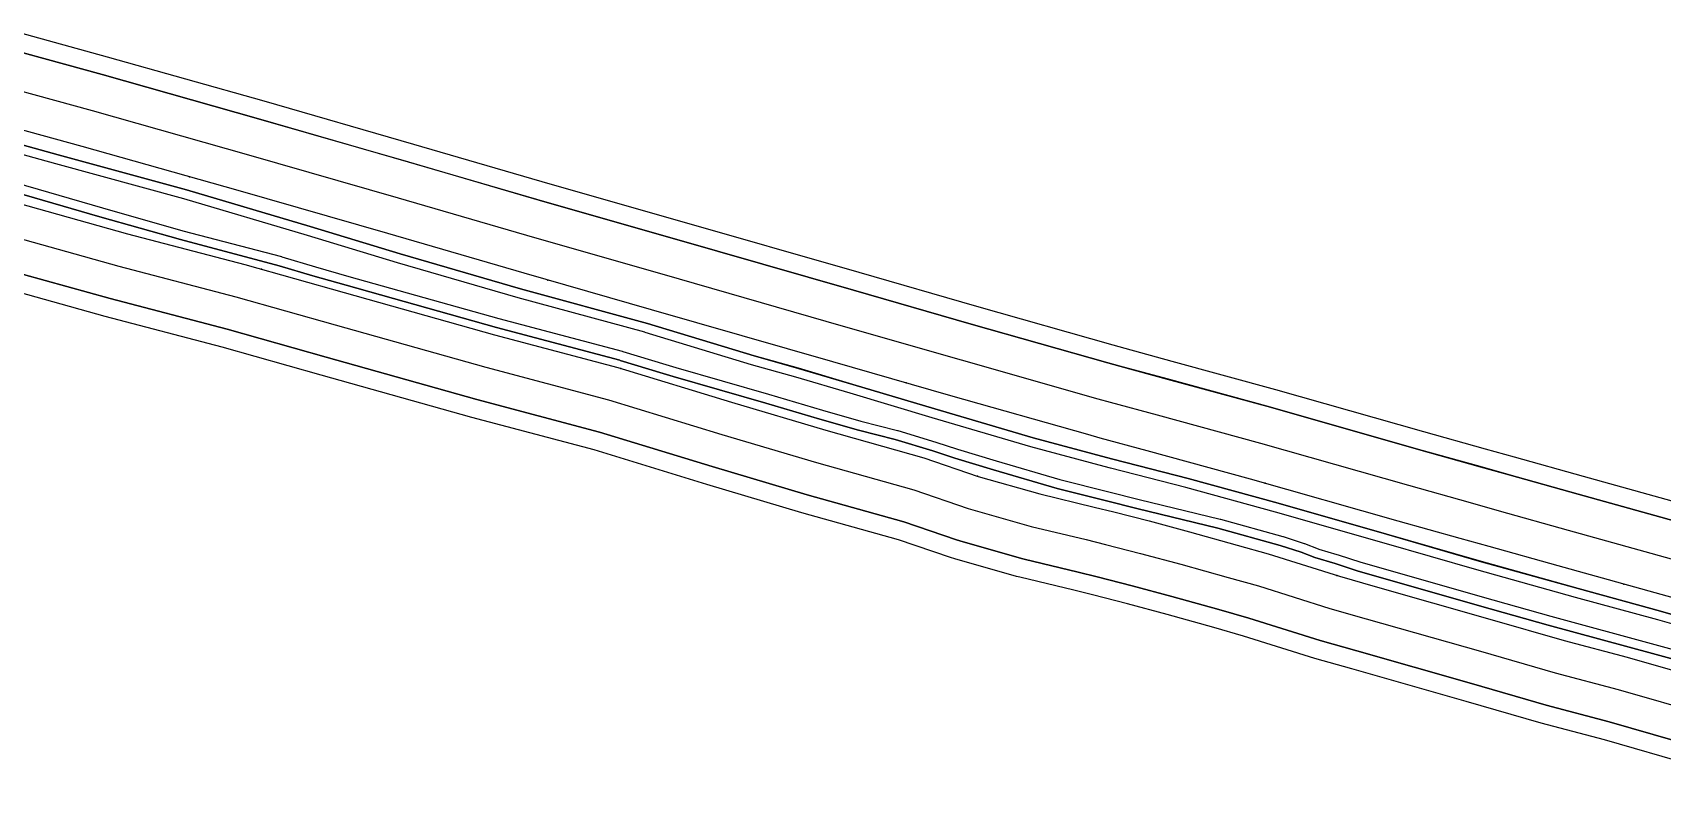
# Model space of a CAD drawing. Header units: inches. Extents: x 87989 to 118156, y 435697 to 451526.
# Drawn here: x 97711.9 to 98149.1, y 450675.9 to 450876.8 of the extents above; entities that cross this region are included whole.
import ezdxf

# ---------------------------------------------------------------- set-up
doc = ezdxf.new("R2010")
doc.units = ezdxf.units.IN
doc.header["$MEASUREMENT"] = 0
for name, color, linetype, true_color in [('As_waterkering_BWK', 7, 'Continuous', 0x7b8981), ('Beschermingszone_BWK', 7, 'Continuous', 0xcf890d), ('Grens_bebouwingsvrije_zone_BWK', 7, 'Continuous', 0x6789ae), ('Kernzone_BWK', 7, 'Continuous', 0xcb89af), ('Referentiepunten_BWK', 7, 'Continuous', 0x178980)]:
    doc.layers.add(name, color=color, linetype=linetype, true_color=true_color)

msp = doc.modelspace()

# ---------------------------------------------------------------- linework, layer by layer
at = {"layer": 'As_waterkering_BWK'}
for points in [[(98338.3395, 450675.9353), (98328.3819, 450676.6707), (98322.8617, 450677.5741), (98259.723, 450695.0705), (98198.2939, 450712.3156), (98159.0546, 450723.1662), (98121.1723, 450733.7292), (98102.6418, 450738.911), (98094.8299, 450741.0953), (98078.2447, 450745.7324), (98038.5788, 450757.0144), (98010.9287, 450764.5817), (97998.3156, 450768.0336), (97994.9932, 450768.9428), (97958.2035, 450779.3559), (97926.5953, 450788.4775), (97877.9285, 450802.4526), (97843.7081, 450812.2173), (97807.1307, 450822.8646), (97766.9971, 450834.4073), (97725.128, 450846.2486), (97689.2554, 450856.0991)], [(97702.498, 450832.5232), (97737.3528, 450822.8473), (97768.7638, 450814.5761), (97795.4665, 450807.0727), (97835.7979, 450795.7206), (97868.877, 450786.9575), (97899.3801, 450777.6183), (97924.6447, 450770.1036), (97950.9677, 450762.7182), (97965.5286, 450757.7533), (97982.0908, 450753.048), (97996.7003, 450749.5359), (98001.9024, 450748.2358), (98011.3832, 450745.786), (98022.2545, 450742.9112), (98035.0359, 450739.3301), (98043.332, 450736.9732), (98062.499, 450730.9665), (98072.0949, 450728.2369), (98102.82, 450719.4948), (98122.7725, 450713.7326), (98139.669, 450709.24), (98163.3632, 450702.4618)]]:
    msp.add_lwpolyline(points, dxfattribs=at)
at = {"layer": 'Beschermingszone_BWK'}
for points in [[(97695.9134, 450880.1962), (97731.8398, 450870.3306), (97773.8539, 450858.4485), (97814.0793, 450846.8794), (97850.6316, 450836.2394), (97884.8085, 450826.4873), (97933.5112, 450812.5019), (97965.0737, 450803.3933), (98001.697, 450793.027), (98004.9147, 450792.1469), (98017.528, 450788.6949), (98045.2982, 450781.0941), (98085.0302, 450769.7939), (98101.5617, 450765.1718), (98109.374, 450762.9875), (98127.896, 450757.8081), (98165.7436, 450747.2548)], [(98164.4058, 450742.437), (98126.5512, 450752.9923), (98108.0276, 450758.1722), (98100.2154, 450760.3565), (98083.6731, 450764.9816), (98043.9543, 450776.2782), (98016.2081, 450783.8723), (98003.5949, 450787.3242), (98000.3563, 450788.2101), (97963.6996, 450798.5858), (97932.128, 450807.697), (97883.4325, 450821.6803), (97849.2469, 450831.435), (97812.6896, 450842.0765), (97772.4826, 450853.6403), (97730.4974, 450865.5142), (97694.5818, 450875.3768)], [(97688.6367, 450852.3047), (97718.7168, 450844.0117), (97753.123, 450834.5723), (97786.3633, 450824.7441), (97810.4902, 450817.4648), (97842.7695, 450808.0937), (97876.8574, 450798.7988), (97905.416, 450790.0996), (97917.2988, 450786.7324), (97931.8945, 450782.4297), (97953.916, 450775.8594), (97980.3301, 450768.0957), (98000, 450762.8535), (98001.7031, 450762.3984), (98021.9238, 450757.1504), (98046.0098, 450750.5625), (98075.1172, 450742.2656), (98100, 450735.0527), (98126.5039, 450727.6602), (98148.5703, 450721.6367), (98169.832, 450715.5586)], [(98169.1621, 450713.1504), (98147.8984, 450719.2285), (98125.8379, 450725.25), (98099.3164, 450732.6484), (98074.4277, 450739.8613), (98045.3359, 450748.1543), (98021.2793, 450754.7344), (98001.0664, 450759.9805), (97999.3555, 450760.4375), (97979.6563, 450765.6895), (97953.207, 450773.4629), (97931.1836, 450780.0332), (97916.6055, 450784.332), (97904.7109, 450787.7012), (97876.1992, 450796.3848), (97876.1289, 450796.4063), (97842.0918, 450805.6875), (97809.7813, 450815.0684), (97785.6484, 450822.3496), (97752.4375, 450832.168), (97718.0547, 450841.5996), (97687.9688, 450849.8945)], [(98166.457, 450704.7871), (98146.4512, 450710.2207), (98118.4785, 450717.8164), (98100.0762, 450723.0645), (98093.5313, 450724.918), (98067.4727, 450732.3262), (98061.3594, 450734.3652), (98055.8652, 450735.9707), (98052.2207, 450737.3906), (98046.6016, 450739.2422), (98029.8691, 450743.875), (98008.1328, 450749.123), (97999.9824, 450751.2227), (97986.7676, 450754.4941), (97969.6621, 450759.4961), (97959.2891, 450762.6465), (97953.4238, 450764.5605), (97943.2344, 450767.6484), (97933.416, 450770.1797), (97923.043, 450773.082), (97908.5938, 450777.4043), (97883.709, 450784.5664), (97881.0449, 450785.3242), (97869.4629, 450788.8691), (97869.3887, 450788.8906), (97836.3242, 450797.6504), (97796.0078, 450808.998), (97787.0469, 450811.5156), (97777.9941, 450814.2676), (97751.5039, 450821.2461), (97729.8906, 450827.3594), (97691.9766, 450838.3496)], [(97692.6465, 450840.7578), (97730.5801, 450829.7617), (97752.1621, 450823.6582), (97778.6309, 450816.6855), (97778.7207, 450816.6602), (97787.748, 450813.916), (97796.6855, 450811.4043), (97836.9844, 450800.0625), (97870.0527, 450791.3008), (97870.1719, 450791.2676), (97881.752, 450787.7207), (97884.3965, 450786.9707), (97909.2969, 450779.8027), (97923.7383, 450775.4824), (97934.0645, 450772.5938), (97943.8594, 450770.0684), (97943.959, 450770.041), (97954.1738, 450766.9453), (97960.0391, 450765.0313), (97970.377, 450761.8926), (97987.4199, 450756.9102), (98000.5938, 450753.6465), (98008.7383, 450751.5488), (98030.4551, 450746.3047), (98030.5352, 450746.2832), (98047.2695, 450741.6523), (98047.3848, 450741.6172), (98053.0039, 450739.7656), (98053.1289, 450739.7207), (98056.7734, 450738.2988), (98056.9316, 450738.2305), (98061.7949, 450736.8262), (98062.1504, 450736.7363), (98068.2109, 450734.7168), (98094.2129, 450727.3223), (98100.7598, 450725.4688), (98119.1484, 450720.2246), (98147.1055, 450712.6328), (98167.1309, 450707.1953)], [(97697.7372, 450815.1643), (97732.6537, 450805.472), (97764.037, 450797.2072), (97790.5934, 450789.7449), (97831.0547, 450778.3574), (97863.9356, 450769.6456), (97894.1795, 450760.3861), (97919.6476, 450752.8117), (97945.6278, 450745.5214), (97959.7194, 450740.7165), (97960.6094, 450740.4385), (97977.1716, 450735.7332), (97977.8835, 450735.5466), (97992.4145, 450732.0537), (97997.4686, 450730.7905), (98006.8308, 450728.3713), (98017.5253, 450725.5431), (98030.1482, 450722.0065), (98038.1801, 450719.7246), (98057.3452, 450713.7218), (98067.1695, 450710.9239), (98097.86, 450702.1918), (98117.9627, 450696.3882), (98134.8805, 450691.8878), (98158.4583, 450685.143)], [(98157.0959, 450680.3323), (98133.5504, 450687.0677), (98116.6266, 450691.5703), (98096.4822, 450697.3854), (98065.8013, 450706.1147), (98055.9136, 450708.9316), (98036.749, 450714.9333), (98028.7906, 450717.1943), (98016.2116, 450720.7186), (98005.5662, 450723.5339), (97996.237, 450725.9446), (97991.224, 450727.1976), (97976.7148, 450730.6851), (97975.8052, 450730.9235), (97959.243, 450735.6288), (97958.1057, 450735.984), (97944.1445, 450740.7445), (97918.2596, 450748.0084), (97892.7348, 450755.5994), (97862.563, 450764.8367), (97829.7372, 450773.5343), (97789.2397, 450784.9316), (97762.724, 450792.3825), (97731.3483, 450800.6455), (97696.4148, 450810.3424)]]:
    msp.add_lwpolyline(points, dxfattribs=at)
at = {"layer": 'Grens_bebouwingsvrije_zone_BWK'}
for points in [[(97691.9186, 450865.738), (97727.8128, 450855.8815), (97769.7399, 450844.0238), (97809.9101, 450832.4705), (97846.4775, 450821.8262), (97880.6805, 450812.0665), (97929.3616, 450798.0873), (97960.9516, 450788.9709), (97997.6748, 450778.5766), (98000.9553, 450777.6789), (98013.5684, 450774.227), (98041.2666, 450766.6465), (98080.9589, 450755.357), (98097.5227, 450750.7259), (98105.3348, 450748.5416), (98123.8617, 450743.3608), (98161.7302, 450732.8016), (98200.9779, 450721.9487), (98262.4096, 450704.7028), (98320.3003, 450688.4641)], [(97700.1176, 450823.8437), (97735.0031, 450814.1593), (97766.4004, 450805.8917), (97793.03, 450798.4088), (97833.4262, 450787.0385), (97866.4063, 450778.3015), (97896.7798, 450769.0021), (97922.146, 450761.4571), (97948.2978, 450754.1198), (97962.8447, 450749.1596), (97979.8082, 450744.3403), (97994.5574, 450740.7946), (97999.6855, 450739.513), (98009.1069, 450737.0786), (98019.8899, 450734.2271), (98032.5921, 450730.6683), (98040.756, 450728.3489), (98059.9217, 450722.3426), (98069.6325, 450719.5803), (98100.34, 450710.8433), (98120.3673, 450705.0594), (98137.2747, 450700.5639), (98160.9107, 450693.8024)]]:
    msp.add_lwpolyline(points, dxfattribs=at)
at = {"layer": 'Kernzone_BWK'}
for points in [[(97694.582, 450875.375), (97730.498, 450865.5156), (97772.4824, 450853.6406), (97812.6895, 450842.0781), (97849.2461, 450831.4336), (97883.4316, 450821.6797), (97932.1289, 450807.6953), (97963.6992, 450798.5859), (98000.3555, 450788.2109), (98003.5957, 450787.3242), (98016.209, 450783.8711), (98043.9551, 450776.2773), (98083.6738, 450764.9805), (98100.2148, 450760.3555), (98108.0273, 450758.1719), (98126.5508, 450752.9922), (98164.4063, 450742.4375)], [(98169.832, 450715.5586), (98148.5703, 450721.6367), (98126.5039, 450727.6602), (98100, 450735.0547), (98075.1172, 450742.2656), (98046.0098, 450750.5625), (98021.9238, 450757.1484), (98001.7031, 450762.3984), (98000, 450762.8516), (97980.3301, 450768.0977), (97953.916, 450775.8594), (97931.8945, 450782.4297), (97917.2988, 450786.7344), (97905.416, 450790.1016), (97876.8574, 450798.7969), (97842.7695, 450808.0937), (97810.4902, 450817.4648), (97786.3633, 450824.7461), (97753.123, 450834.5742), (97718.7168, 450844.0117), (97688.6367, 450852.3047)], [(97691.9774, 450838.3503), (97729.8913, 450827.3589), (97751.5035, 450821.2458), (97777.9938, 450814.2681), (97787.0466, 450811.5161), (97796.008, 450808.998), (97836.325, 450797.65), (97869.3891, 450788.8908), (97869.4625, 450788.8698), (97881.0447, 450785.3237), (97883.7082, 450784.5668), (97908.5931, 450777.4039), (97923.0424, 450773.0815), (97933.4162, 450770.1793), (97943.2343, 450767.6476), (97953.4229, 450764.5601), (97959.2891, 450762.6459), (97969.6629, 450759.4967), (97986.7674, 450754.495), (97999.9817, 450751.2223), (98008.1326, 450749.1229), (98029.8683, 450743.8742), (98046.6022, 450739.243), (98052.2214, 450737.3906), (98055.8646, 450735.9703), (98061.3603, 450734.3648), (98067.4734, 450732.3271), (98093.5315, 450724.9172), (98100.0769, 450723.0648), (98118.4782, 450717.8161), (98146.4505, 450710.221), (98166.4572, 450704.787)], [(98158.4583, 450685.143), (98134.8805, 450691.8878), (98117.9627, 450696.3882), (98097.86, 450702.1918), (98067.1695, 450710.9239), (98057.3452, 450713.7218), (98038.1801, 450719.7246), (98030.1482, 450722.0065), (98017.5253, 450725.5431), (98006.8308, 450728.3713), (97997.4686, 450730.7905), (97992.4145, 450732.0537), (97977.8835, 450735.5466), (97977.1716, 450735.7332), (97960.6094, 450740.4385), (97959.7194, 450740.7165), (97945.6278, 450745.5214), (97919.6476, 450752.8117), (97894.1795, 450760.3861), (97863.9356, 450769.6456), (97831.0547, 450778.3574), (97790.5934, 450789.7449), (97764.037, 450797.2072), (97732.6537, 450805.472), (97697.7372, 450815.1643)]]:
    msp.add_lwpolyline(points, dxfattribs=at)
at = {"layer": 'Referentiepunten_BWK'}
for p in [(97753.9827, 450838.088), (97773.2513, 450813.3151), (97850.0731, 450810.4011), (97869.6473, 450786.7216), (97946.1947, 450782.8214), (97965.3609, 450757.8105), (98042.501, 450755.8988), (98061.7318, 450731.2069), (98138.7656, 450728.8235)]:
    msp.add_point(p, dxfattribs=at)

doc.saveas('drawing.dxf')
